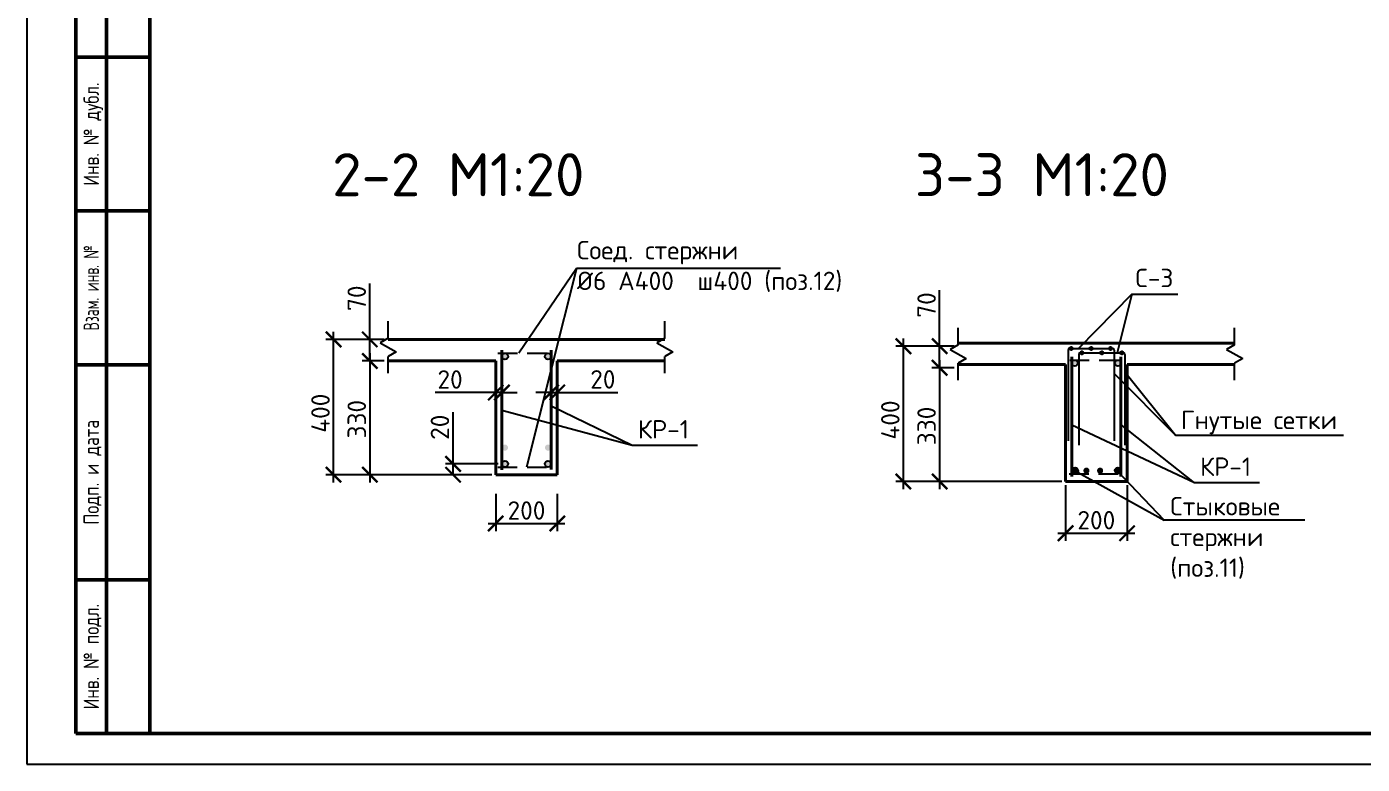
# Model space of a CAD drawing. Header units: millimetres. Extents: x -258556 to -95372, y 16759 to 83599.
# Drawn here: x -127994.2 to -127777, y 41411.4 to 41531.4 of the extents above; entities that cross this region are included whole.
import ezdxf
from ezdxf.enums import TextEntityAlignment as Align

# ---------------------------------------------------------------- set-up
doc = ezdxf.new("R2010")
doc.units = ezdxf.units.MM
doc.header["$LTSCALE"] = 0.5
doc.linetypes.add('DASHED2', pattern=[9.525, 6.35, -3.175])
for name, color, linetype, lineweight in [('0.25-STAMP', 10, 'Continuous', 25), ('0.25-TEXT', 10, 'Continuous', 25), ('0.3-STAMP', 7, 'Continuous', 30), ('Толстый', 7, 'Continuous', 40), ('ТОНКИЕе', 7, 'Continuous', 25)]:
    doc.layers.add(name, color=color, linetype=linetype, lineweight=lineweight)
for name, color, linetype in [('Пунктир', 7, 'DASHED2'), ('размеры', 7, 'Continuous'), ('текст', 7, 'Continuous'), ('тонкие', 7, 'Continuous'), ('Тонкий', 7, 'Continuous')]:
    doc.layers.add(name, color=color, linetype=linetype)
doc.styles.add('ГОСТ 2.304', font='cs_gost2304.shx')
doc.styles.add('Наклонный3.5', font='isocpeur.ttf', dxfattribs={"height": 3})
doc.dimstyles.new('СТРОИТЕЛЬНЫЙ', dxfattribs={"dimtxt": 3.5, "dimasz": 2.5, "dimexe": 1.25, "dimexo": 0.625, "dimtad": 1, "dimdec": 0, "dimlfac": 100, "dimdsep": 46, "dimtxsty": 'Наклонный3.5', "dimblk1": 'ARCHTICK', "dimblk2": 'ARCHTICK', "dimsah": 1, "dimcen": 0, "dimdle": 1.25, "dimadec": 0, "dimazin": 0, "dimtfac": 0.75, "dimtdec": 0, "dimtmove": 0, "dimatfit": 3, "dimldrblk": 'ARCHTICK', "dimfxl": 1, "dimtolj": 1, "dimtzin": 0, "dimarcsym": 0})

# ---------------------------------------------------------------- blocks, each defined once
blk = doc.blocks.new('_ArchTick')
at = {"color": 0, "linetype": 'ByBlock', "const_width": 0.15}
blk.add_lwpolyline([(-0.5, -0.5), (0.5, 0.5)], dxfattribs=at)
blk = doc.blocks.new('*D926')
at = {"layer": 'Defpoints', "color": 0, "transparency": 16777216}
for p in [(-127916.93, 41460.25), (-127924.88, 41458.5), (-127917.93, 41458.5)]:
    blk.add_point(p, dxfattribs=at)
at = {"layer": 'тонкие', "color": 0, "lineweight": -2, "transparency": 16777216}
for p, q in [((-127924.88, 41460.25), (-127924.88, 41468.65)), ((-127924.88, 41458.5), (-127924.88, 41461.5)), ((-127917.56, 41460.25), (-127926.13, 41460.25)), ((-127918.56, 41458.5), (-127926.13, 41458.5))]:
    blk.add_line(p, q, dxfattribs=at)
at = {"layer": 'тонкие', "color": 0, "lineweight": -2, "transparency": 16777216, "xscale": 2.5, "yscale": 2.5, "zscale": 2.5}
for p, rotation in [((-127924.88, 41460.25), 90), ((-127924.88, 41458.5), 270)]:
    blk.add_blockref('_ArchTick', p, dxfattribs=dict(at, rotation=rotation))
at = {"layer": 'тонкие', "color": 0, "transparency": 16777216, "insert": (-127927.01, 41466.22), "char_height": 3, "attachment_point": 5, "rotation": 90, "style": 'Наклонный3.5'}
blk.add_mtext('\\A1;20', dxfattribs=at)
blk = doc.blocks.new('*D927')
at = {"layer": 'Defpoints', "color": 0, "transparency": 16777216}
for p in [(-127908.93, 41471.88), (-127907.93, 41471.88), (-127907.93, 41471.88)]:
    blk.add_point(p, dxfattribs=at)
at = {"layer": 'тонкие', "color": 0, "lineweight": -2, "transparency": 16777216}
for p, q in [((-127908.93, 41472.51), (-127908.93, 41473.13)), ((-127907.93, 41472.51), (-127907.93, 41473.13)), ((-127908.93, 41471.88), (-127911.43, 41471.88)), ((-127908.93, 41471.88), (-127907.93, 41471.88)), ((-127907.93, 41471.88), (-127898.08, 41471.88))]:
    blk.add_line(p, q, dxfattribs=at)
at = {"layer": 'тонкие', "color": 0, "lineweight": -2, "transparency": 16777216, "xscale": 2.5, "yscale": 2.5, "zscale": 2.5}
blk.add_blockref('_ArchTick', (-127908.93, 41471.88), dxfattribs=at)
at = {"layer": 'тонкие', "color": 0, "lineweight": -2, "transparency": 16777216, "xscale": 2.5, "yscale": 2.5, "zscale": 2.5, "rotation": 180}
blk.add_blockref('_ArchTick', (-127907.93, 41471.88), dxfattribs=at)
at = {"layer": 'тонкие', "color": 0, "transparency": 16777216, "insert": (-127900.51, 41474.01), "char_height": 3, "attachment_point": 5, "style": 'Наклонный3.5'}
blk.add_mtext('\\A1;20', dxfattribs=at)
blk = doc.blocks.new('*D928')
at = {"layer": 'Defpoints', "color": 0, "transparency": 16777216}
for p in [(-127917.93, 41471.86), (-127917.93, 41471.86), (-127916.93, 41471.86)]:
    blk.add_point(p, dxfattribs=at)
at = {"layer": 'тонкие', "color": 0, "lineweight": -2, "transparency": 16777216}
for p, q in [((-127917.93, 41472.49), (-127917.93, 41473.11)), ((-127916.93, 41472.49), (-127916.93, 41473.11)), ((-127917.93, 41471.86), (-127927.78, 41471.86)), ((-127916.93, 41471.86), (-127917.93, 41471.86)), ((-127916.93, 41471.86), (-127914.43, 41471.86))]:
    blk.add_line(p, q, dxfattribs=at)
at = {"layer": 'тонкие', "color": 0, "lineweight": -2, "transparency": 16777216, "xscale": 2.5, "yscale": 2.5, "zscale": 2.5}
blk.add_blockref('_ArchTick', (-127917.93, 41471.86), dxfattribs=at)
at = {"layer": 'тонкие', "color": 0, "lineweight": -2, "transparency": 16777216, "xscale": 2.5, "yscale": 2.5, "zscale": 2.5, "rotation": 180}
blk.add_blockref('_ArchTick', (-127916.93, 41471.86), dxfattribs=at)
at = {"layer": 'тонкие', "color": 0, "transparency": 16777216, "insert": (-127925.36, 41473.99), "char_height": 3, "width": 5.7, "attachment_point": 5, "style": 'Наклонный3.5'}
blk.add_mtext('\\A1;20', dxfattribs=at)
blk = doc.blocks.new('*D929')
at = {"layer": 'Defpoints', "color": 0, "transparency": 16777216}
for p in [(-127935.43, 41480.5), (-127938.42, 41477), (-127935.43, 41477)]:
    blk.add_point(p, dxfattribs=at)
at = {"layer": 'тонкие', "color": 0, "lineweight": -2, "transparency": 16777216}
for p, q in [((-127938.42, 41480.5), (-127938.42, 41489.62)), ((-127938.42, 41477), (-127938.42, 41481.75)), ((-127936.06, 41480.5), (-127939.67, 41480.5)), ((-127936.06, 41477), (-127939.67, 41477))]:
    blk.add_line(p, q, dxfattribs=at)
at = {"layer": 'тонкие', "color": 0, "lineweight": -2, "transparency": 16777216, "xscale": 2.5, "yscale": 2.5, "zscale": 2.5}
for p, rotation in [((-127938.42, 41480.5), 90), ((-127938.42, 41477), 270)]:
    blk.add_blockref('_ArchTick', p, dxfattribs=dict(at, rotation=rotation))
at = {"layer": 'тонкие', "color": 0, "transparency": 16777216, "insert": (-127940.54, 41487.2), "char_height": 3, "attachment_point": 5, "rotation": 90, "style": 'Наклонный3.5'}
blk.add_mtext('\\A1;70', dxfattribs=at)
blk = doc.blocks.new('*D930')
at = {"layer": 'Defpoints', "color": 0, "transparency": 16777216}
for p in [(-127935.43, 41477), (-127938.42, 41458.5), (-127917.93, 41458.5)]:
    blk.add_point(p, dxfattribs=at)
at = {"layer": 'тонкие', "color": 0, "lineweight": -2, "transparency": 16777216}
for p, q in [((-127936.06, 41477), (-127939.67, 41477)), ((-127938.42, 41478.25), (-127938.42, 41457.25)), ((-127918.56, 41458.5), (-127939.67, 41458.5))]:
    blk.add_line(p, q, dxfattribs=at)
at = {"layer": 'тонкие', "color": 0, "lineweight": -2, "transparency": 16777216, "xscale": 2.5, "yscale": 2.5, "zscale": 2.5}
for p, rotation in [((-127938.42, 41477), 90), ((-127938.42, 41458.5), 270)]:
    blk.add_blockref('_ArchTick', p, dxfattribs=dict(at, rotation=rotation))
at = {"layer": 'тонкие', "color": 0, "transparency": 16777216, "insert": (-127940.54, 41467.53), "char_height": 3, "attachment_point": 5, "rotation": 90, "style": 'Наклонный3.5'}
blk.add_mtext('\\A1;330', dxfattribs=at)
blk = doc.blocks.new('*D931')
at = {"layer": 'Defpoints', "color": 0, "transparency": 16777216}
for p in [(-127944.32, 41480.5), (-127938.15, 41480.5), (-127917.93, 41458.5)]:
    blk.add_point(p, dxfattribs=at)
at = {"layer": 'тонкие', "color": 0, "lineweight": -2, "transparency": 16777216}
for p, q in [((-127944.32, 41457.25), (-127944.32, 41481.75)), ((-127938.78, 41480.5), (-127945.57, 41480.5)), ((-127918.56, 41458.5), (-127945.57, 41458.5))]:
    blk.add_line(p, q, dxfattribs=at)
at = {"layer": 'тонкие', "color": 0, "lineweight": -2, "transparency": 16777216, "xscale": 2.5, "yscale": 2.5, "zscale": 2.5}
for p, rotation in [((-127944.32, 41480.5), 90), ((-127944.32, 41458.5), 270)]:
    blk.add_blockref('_ArchTick', p, dxfattribs=dict(at, rotation=rotation))
at = {"layer": 'тонкие', "color": 0, "transparency": 16777216, "insert": (-127946.44, 41468.5), "char_height": 3, "attachment_point": 5, "rotation": 90, "style": 'Наклонный3.5'}
blk.add_mtext('\\A1;400', dxfattribs=at)
blk = doc.blocks.new('*D932')
at = {"layer": 'Defpoints', "color": 0, "transparency": 16777216}
for p in [(-127917.93, 41456), (-127907.93, 41456), (-127907.93, 41450.56)]:
    blk.add_point(p, dxfattribs=at)
at = {"layer": 'тонкие', "color": 0, "lineweight": -2, "transparency": 16777216}
for p, q in [((-127917.93, 41455.37), (-127917.93, 41449.31)), ((-127907.93, 41455.37), (-127907.93, 41449.31)), ((-127919.18, 41450.56), (-127906.68, 41450.56))]:
    blk.add_line(p, q, dxfattribs=at)
at = {"layer": 'тонкие', "color": 0, "lineweight": -2, "transparency": 16777216, "xscale": 2.5, "yscale": 2.5, "zscale": 2.5, "rotation": 180}
blk.add_blockref('_ArchTick', (-127917.93, 41450.56), dxfattribs=at)
at = {"layer": 'тонкие', "color": 0, "lineweight": -2, "transparency": 16777216, "xscale": 2.5, "yscale": 2.5, "zscale": 2.5}
blk.add_blockref('_ArchTick', (-127907.93, 41450.56), dxfattribs=at)
at = {"layer": 'тонкие', "color": 0, "transparency": 16777216, "insert": (-127912.93, 41452.68), "char_height": 3, "attachment_point": 5, "style": 'Наклонный3.5'}
blk.add_mtext('\\A1;200', dxfattribs=at)
blk = doc.blocks.new('*D936')
at = {"layer": 'Defpoints', "color": 0, "transparency": 16777216}
for p in [(-127842.74, 41479.4), (-127845.73, 41475.9), (-127842.74, 41475.9)]:
    blk.add_point(p, dxfattribs=at)
at = {"layer": 'тонкие', "color": 0, "lineweight": -2, "transparency": 16777216}
for p, q in [((-127845.73, 41479.4), (-127845.73, 41488.53)), ((-127843.37, 41479.4), (-127846.98, 41479.4)), ((-127845.73, 41475.9), (-127845.73, 41480.65)), ((-127843.37, 41475.9), (-127846.98, 41475.9))]:
    blk.add_line(p, q, dxfattribs=at)
at = {"layer": 'тонкие', "color": 0, "lineweight": -2, "transparency": 16777216, "xscale": 2.5, "yscale": 2.5, "zscale": 2.5}
for p, rotation in [((-127845.73, 41479.4), 90), ((-127845.73, 41475.9), 270)]:
    blk.add_blockref('_ArchTick', p, dxfattribs=dict(at, rotation=rotation))
at = {"layer": 'тонкие', "color": 0, "transparency": 16777216, "insert": (-127847.85, 41486.1), "char_height": 3, "attachment_point": 5, "rotation": 90, "style": 'Наклонный3.5'}
blk.add_mtext('\\A1;70', dxfattribs=at)
blk = doc.blocks.new('*D937')
at = {"layer": 'Defpoints', "color": 0, "transparency": 16777216}
for p in [(-127842.74, 41475.9), (-127845.73, 41457.4), (-127825.24, 41457.4)]:
    blk.add_point(p, dxfattribs=at)
at = {"layer": 'тонкие', "color": 0, "lineweight": -2, "transparency": 16777216}
for p, q in [((-127845.73, 41477.15), (-127845.73, 41456.15)), ((-127843.37, 41475.9), (-127846.98, 41475.9)), ((-127825.87, 41457.4), (-127846.98, 41457.4))]:
    blk.add_line(p, q, dxfattribs=at)
at = {"layer": 'тонкие', "color": 0, "lineweight": -2, "transparency": 16777216, "xscale": 2.5, "yscale": 2.5, "zscale": 2.5}
for p, rotation in [((-127845.73, 41475.9), 90), ((-127845.73, 41457.4), 270)]:
    blk.add_blockref('_ArchTick', p, dxfattribs=dict(at, rotation=rotation))
at = {"layer": 'тонкие', "color": 0, "transparency": 16777216, "insert": (-127847.85, 41466.43), "char_height": 3, "attachment_point": 5, "rotation": 90, "style": 'Наклонный3.5'}
blk.add_mtext('\\A1;330', dxfattribs=at)
blk = doc.blocks.new('*D938')
at = {"layer": 'Defpoints', "color": 0, "transparency": 16777216}
for p in [(-127851.62, 41479.4), (-127845.46, 41479.4), (-127825.24, 41457.4)]:
    blk.add_point(p, dxfattribs=at)
at = {"layer": 'тонкие', "color": 0, "lineweight": -2, "transparency": 16777216}
for p, q in [((-127846.08, 41479.4), (-127852.87, 41479.4)), ((-127851.62, 41456.15), (-127851.62, 41480.65)), ((-127825.87, 41457.4), (-127852.87, 41457.4))]:
    blk.add_line(p, q, dxfattribs=at)
at = {"layer": 'тонкие', "color": 0, "lineweight": -2, "transparency": 16777216, "xscale": 2.5, "yscale": 2.5, "zscale": 2.5}
for p, rotation in [((-127851.62, 41479.4), 90), ((-127851.62, 41457.4), 270)]:
    blk.add_blockref('_ArchTick', p, dxfattribs=dict(at, rotation=rotation))
at = {"layer": 'тонкие', "color": 0, "transparency": 16777216, "insert": (-127853.75, 41467.4), "char_height": 3, "attachment_point": 5, "rotation": 90, "style": 'Наклонный3.5'}
blk.add_mtext('\\A1;400', dxfattribs=at)
blk = doc.blocks.new('*D984')
at = {"layer": 'Defpoints', "color": 0, "transparency": 16777216}
for p in [(-127825.24, 41457.4), (-127815.24, 41457.4), (-127815.24, 41448.98)]:
    blk.add_point(p, dxfattribs=at)
at = {"layer": 'размеры', "color": 0, "lineweight": -2, "transparency": 16777216}
for p, q in [((-127825.24, 41456.78), (-127825.24, 41447.73)), ((-127815.24, 41456.78), (-127815.24, 41447.73)), ((-127826.49, 41448.98), (-127813.99, 41448.98))]:
    blk.add_line(p, q, dxfattribs=at)
at = {"layer": 'размеры', "color": 0, "lineweight": -2, "transparency": 16777216, "xscale": 2.5, "yscale": 2.5, "zscale": 2.5, "rotation": 180}
blk.add_blockref('_ArchTick', (-127825.24, 41448.98), dxfattribs=at)
at = {"layer": 'размеры', "color": 0, "lineweight": -2, "transparency": 16777216, "xscale": 2.5, "yscale": 2.5, "zscale": 2.5}
blk.add_blockref('_ArchTick', (-127815.24, 41448.98), dxfattribs=at)
at = {"layer": 'размеры', "color": 0, "transparency": 16777216, "insert": (-127820.24, 41451.1), "char_height": 3, "attachment_point": 5, "style": 'Наклонный3.5'}
blk.add_mtext('\\A1;200', dxfattribs=at)

msp = doc.modelspace()

# ---------------------------------------------------------------- hatches: boundary and pattern name
at = {"layer": 'тонкие'}
h = msp.add_hatch(color=7, dxfattribs=at)
h.dxf.hatch_style = 1
h.paths.add_polyline_path([(-127824.09697, 41479.02645, 1), (-127824.59697, 41479.02645, 1)])
h.paths.add_polyline_path([(-127822.36093, 41478.32803, 1), (-127822.86093, 41478.32803, 1)])
h.paths.add_polyline_path([(-127820.84697, 41479.02645, 1), (-127821.34697, 41479.02645)])
h.paths.add_polyline_path([(-127821.34697, 41479.02645, 1), (-127820.84697, 41479.02645)])
h.paths.add_polyline_path([(-127819.11093, 41478.32803, 1), (-127819.61093, 41478.32803)])
h.paths.add_polyline_path([(-127819.11093, 41478.32803), (-127819.61093, 41478.32803, 1)])
h.paths.add_polyline_path([(-127818.19821, 41479.02645, 1), (-127817.69821, 41479.02645, 1)])
h.paths.add_polyline_path([(-127815.86093, 41478.32803, 1), (-127816.36093, 41478.32803, 1)])
h = msp.add_hatch(color=7, dxfattribs=at)
h.dxf.hatch_style = 1
edge = h.paths.add_edge_path()
edge.add_arc((-127916.42692, 41477.7455), 0.5, 0, 360)
edge = h.paths.add_edge_path()
edge.add_arc((-127909.43273, 41477.7455), 0.5, 0, 360)
h = msp.add_hatch(color=7, dxfattribs=at)
h.dxf.hatch_style = 1
h.paths.add_polyline_path([(-127823.24097, 41476.65038, 1), (-127824.24097, 41476.65038, 1)])
h.paths.add_polyline_path([(-127817.24097, 41476.65038, 1), (-127816.24097, 41476.65038, 1)])
h = msp.add_hatch(color=7, dxfattribs=at)
h.dxf.hatch_style = 1
edge = h.paths.add_edge_path()
edge.add_arc((-127916.43273, 41462.90196), 0.5, 0, 360)
edge = h.paths.add_edge_path()
edge.add_arc((-127909.42947, 41462.90196), 0.5, 0, 360)
h = msp.add_hatch(color=7, dxfattribs=at)
h.dxf.hatch_style = 1
edge = h.paths.add_edge_path()
edge.add_arc((-127916.43273, 41460.2455), 0.5, 0, 360)
edge = h.paths.add_edge_path()
edge.add_arc((-127909.42947, 41460.2455), 0.5, 0, 360)
h = msp.add_hatch(color=7, dxfattribs=at)
h.dxf.hatch_style = 1
h.paths.add_polyline_path([(-127824.20596, 41459.15038, 1), (-127823.20596, 41459.15038, 1)])
h = msp.add_hatch(color=7, dxfattribs=at)
h.dxf.hatch_style = 1
h.paths.add_polyline_path([(-127821.35175, 41459.15739, 1), (-127822.35175, 41459.15739, 1)])
h = msp.add_hatch(color=7, dxfattribs=at)
h.dxf.hatch_style = 1
h.paths.add_polyline_path([(-127819.12699, 41459.15739, 1), (-127820.12699, 41459.15739, 1)])
h = msp.add_hatch(color=7, dxfattribs=at)
h.dxf.hatch_style = 1
h.paths.add_polyline_path([(-127816.24097, 41459.15739, 1), (-127817.24097, 41459.15739, 1)])

# ---------------------------------------------------------------- linework, layer by layer
at = {"layer": '0.25-STAMP', "color": 7}
msp.add_lwpolyline([(-127994.22469, 41411.39759), (-127153.22469, 41411.39759), (-127153.22469, 42005.39759), (-127994.22469, 42005.39759), (-127994.22469, 41411.39759)], dxfattribs=at)
at = {"layer": '0.3-STAMP', "color": 7, "lineweight": 50}
for p, q in [((-127986.22469, 41416.39759), (-127986.22469, 41561.39759)), ((-127981.22469, 41416.39759), (-127981.22469, 41561.39759)), ((-127974.22469, 41561.39759), (-127974.22469, 41416.39759)), ((-127974.22469, 41526.39759), (-127986.22469, 41526.39759)), ((-127974.22469, 41501.39759), (-127986.22469, 41501.39759)), ((-127974.22469, 41476.39759), (-127986.22469, 41476.39759)), ((-127974.22469, 41441.39759), (-127986.22469, 41441.39759)), ((-127974.22469, 41416.39759), (-127986.22469, 41416.39759))]:
    msp.add_line(p, q, dxfattribs=at)
msp.add_lwpolyline([(-127974.22469, 41416.39759), (-127158.22469, 41416.39759), (-127158.22469, 42000.39759), (-127974.22469, 42000.39759), (-127974.22469, 41416.39759)], dxfattribs=at)
at = {"layer": 'Пунктир', "color": 7}
for p, q in [((-127917.57925, 41478.2455), (-127908.25178, 41478.2455)), ((-127824.56321, 41477.15038), (-127815.90599, 41477.15038)), ((-127917.60956, 41459.7455), (-127908.29213, 41459.7455)), ((-127824.65664, 41458.65038), (-127815.6485, 41458.65038))]:
    msp.add_line(p, q, dxfattribs=at)
at = {"layer": 'текст', "color": 7}
msp.add_line((-127871.62772, 41492.04962), (-127904.78181, 41492.04962), dxfattribs=at)
at = {"layer": 'Толстый', "color": 7}
for p, q in [((-127890.43273, 41480.4955), (-127935.43273, 41480.4955)), ((-127916.93273, 41478.7455), (-127916.93273, 41459.31176)), ((-127908.93273, 41459.36534), (-127908.93273, 41478.7455)), ((-127797.74097, 41479.90038), (-127842.74097, 41479.90038)), ((-127917.93273, 41476.9955), (-127935.43273, 41476.9955)), ((-127917.93273, 41458.4955), (-127917.93273, 41476.9955)), ((-127907.93273, 41458.4955), (-127907.93273, 41476.9955)), ((-127907.93273, 41476.9955), (-127890.43273, 41476.9955)), ((-127824.24097, 41477.65038), (-127824.24097, 41458.21067)), ((-127816.24097, 41458.21067), (-127816.24097, 41477.65038)), ((-127825.24097, 41476.40038), (-127842.74097, 41476.40038)), ((-127825.24097, 41457.40038), (-127825.24097, 41476.40038)), ((-127815.24097, 41457.40038), (-127815.24097, 41476.40038)), ((-127815.24097, 41476.40038), (-127797.74097, 41476.40038)), ((-127917.93273, 41458.4955), (-127907.93273, 41458.4955)), ((-127825.24097, 41457.40038), (-127815.24097, 41457.40038))]:
    msp.add_line(p, q, dxfattribs=at)
at = {"layer": 'тонкие', "color": 7}
for p, q in [((-127904.78181, 41492.04962), (-127914.16671, 41478.2455)), ((-127814.46527, 41487.84039), (-127823.13125, 41479.02645)), ((-127814.46527, 41487.84039), (-127816.82507, 41478.32803)), ((-127814.46527, 41487.84039), (-127806.97327, 41487.84039)), ((-127935.43273, 41480.7254), (-127935.43273, 41483.4955)), ((-127890.43273, 41480.7254), (-127890.43273, 41483.4955)), ((-127842.74097, 41479.63029), (-127842.74097, 41482.40038)), ((-127797.74097, 41479.63029), (-127797.74097, 41482.40038)), ((-127935.43273, 41480.7254), (-127936.73277, 41479.97715)), ((-127936.73277, 41479.97715), (-127934.12278, 41478.49799)), ((-127890.43273, 41480.7254), (-127891.73277, 41479.97715)), ((-127891.73277, 41479.97715), (-127889.12278, 41478.49799)), ((-127842.74097, 41479.63029), (-127844.04102, 41478.88204)), ((-127844.04102, 41478.88204), (-127841.43102, 41477.40287)), ((-127824.84697, 41478.77645), (-127824.84697, 41464.02645)), ((-127824.59697, 41479.02645), (-127817.59697, 41479.02645)), ((-127817.34697, 41478.77645), (-127817.34697, 41464.02645)), ((-127797.74097, 41479.63029), (-127799.04102, 41478.88204)), ((-127799.04102, 41478.88204), (-127796.43102, 41477.40287)), ((-127934.12278, 41478.49799), (-127935.43273, 41477.72988)), ((-127935.43273, 41474.9955), (-127935.43273, 41477.72988)), ((-127889.12278, 41478.49799), (-127890.43273, 41477.72988)), ((-127890.43273, 41474.9955), (-127890.43273, 41477.72988)), ((-127841.43102, 41477.40287), (-127842.74097, 41476.63477)), ((-127842.74097, 41473.90038), (-127842.74097, 41476.63477)), ((-127823.11093, 41478.07803), (-127823.11093, 41463.32803)), ((-127822.86093, 41478.32803), (-127815.86093, 41478.32803)), ((-127815.61093, 41478.07803), (-127815.61093, 41463.32803)), ((-127796.43102, 41477.40287), (-127797.74097, 41476.63477)), ((-127797.74097, 41473.90038), (-127797.74097, 41476.63477)), ((-127807.33511, 41464.87679), (-127817.34697, 41474.94176)), ((-127815.61093, 41475.25343), (-127807.33511, 41464.87679)), ((-127895.72059, 41463.2495), (-127916.93273, 41468.94557)), ((-127895.72059, 41463.2495), (-127908.93273, 41469.64906)), ((-127804.27883, 41457.17282), (-127824.24097, 41466.55921)), ((-127804.27883, 41457.17282), (-127816.24097, 41466.65038)), ((-127780.05128, 41464.87679), (-127807.33511, 41464.87679)), ((-127885.13075, 41463.2495), (-127895.72059, 41463.2495)), ((-127823.66371, 41459.15038), (-127809.19798, 41451.08047)), ((-127809.19798, 41451.08047), (-127816.84861, 41459.15038)), ((-127793.68899, 41457.17282), (-127804.27883, 41457.17282)), ((-127786.34893, 41451.08047), (-127809.18229, 41451.08047))]:
    msp.add_line(p, q, dxfattribs=at)
for centre, radius in [((-127824.34697, 41479.02645), 0.25), ((-127821.09697, 41479.02645), 0.25), ((-127817.94821, 41479.02645), 0.25), ((-127916.43273, 41477.7455), 0.5), ((-127909.43273, 41477.7455), 0.5), ((-127823.74097, 41476.65038), 0.5), ((-127822.61093, 41478.32803), 0.25), ((-127819.36093, 41478.32803), 0.25), ((-127816.74097, 41476.65038), 0.5), ((-127816.11093, 41478.32803), 0.25), ((-127916.43273, 41460.2455), 0.5), ((-127909.43273, 41460.24649), 0.5), ((-127823.70596, 41459.15038), 0.5), ((-127816.74097, 41459.15739), 0.5)]:
    msp.add_circle(centre, radius, dxfattribs=at)
for centre, start, end in [((-127824.59697, 41478.77645), 90, 180), ((-127817.59697, 41478.77645), 0, 90), ((-127822.86093, 41478.07803), 90, 180), ((-127815.86093, 41478.07803), 0, 90)]:
    msp.add_arc(centre, 0.25, start, end, dxfattribs=at)
at = {"layer": 'ТОНКИЕе', "color": 7}
msp.add_lwpolyline([(-127904.78181, 41492.04962), (-127912.95085, 41459.7455)], dxfattribs=at)

# ---------------------------------------------------------------- texts
at = {"layer": '0.25-TEXT', "color": 7, "style": 'ГОСТ 2.304'}
for s, p in [('Инв. № дубл.', (-127983.72469, 41513.89759)), ('Подп. и дата', (-127983.72469, 41458.89759)), ('Инв. № подл.', (-127983.72469, 41428.89759))]:
    msp.add_text(s, height=2.5, rotation=90, dxfattribs=at).set_placement(p, align=Align.MIDDLE_CENTER)
at = {"layer": '0.25-TEXT', "color": 7, "style": 'ГОСТ 2.304', "width": 0.8}
msp.add_text('Взам. инв. №', height=2.5, rotation=90, dxfattribs=at).set_placement((-127983.72469, 41488.89759), align=Align.MIDDLE_CENTER)
at = {"layer": 'текст', "color": 7, "char_height": 3, "attachment_point": 1, "style": 'Наклонный3.5'}
for s, width, insert in [(' Соед. стержни \\P %%C6 А400  ш400 (поз.12)', 48.3720784, (-127906.61331, 41496.52883)), ('Стыковые стержни (поз.11)', 19.3568667, (-127808.21978, 41454.8781))]:
    msp.add_mtext_dynamic_manual_height_columns(s, width=width, gutter_width=17.5, heights=[0], dxfattribs=dict(at, insert=insert))
at = {"layer": 'тонкие', "color": 7, "char_height": 3, "attachment_point": 1, "style": 'Наклонный3.5'}
for s, width, gutter_width, insert in [('С-3', 23.5255806, 25, (-127813.87633, 41491.99996)), ('Гнутые сетки', 30.8521885, 17.5, (-127806.48361, 41468.91009)), ('КР-1', 10.7811866, 17.5, (-127894.81655, 41467.38129)), ('КР-1', 10.7811866, 17.5, (-127803.3748, 41461.3046))]:
    msp.add_mtext_dynamic_manual_height_columns(s, width=width, gutter_width=gutter_width, heights=[0], dxfattribs=dict(at, insert=insert))
at = {"layer": 'Тонкий', "color": 7, "char_height": 7, "attachment_point": 1, "style": 'Наклонный3.5'}
for s, insert in [(' 2-2 М1:20', (-127948.99406, 41510.79996)), (' 3-3 М1:20', (-127854.20302, 41510.79996))]:
    msp.add_mtext_dynamic_manual_height_columns(s, width=183.1315124, gutter_width=50, heights=[0], dxfattribs=dict(at, insert=insert))

# ---------------------------------------------------------------- dimensions: what is measured, and where the dimension line sits
at = {"layer": 'размеры', "color": 7}
dim = msp.add_linear_dim(base=(-127815.24097, 41448.97858), p1=(-127825.24097, 41457.40038), p2=(-127815.24097, 41457.40038), text='200', dimstyle='СТРОИТЕЛЬНЫЙ', dxfattribs=at)
dim.commit()
dim.dimension.update_dxf_attribs({"geometry": '*D984', "text_midpoint": (-127820.24097, 41451.10358)})
at = {"layer": 'тонкие', "color": 7}
for base, p1, p2, text, picture, middle in [((-127938.41967, 41476.9955), (-127935.43273, 41480.4955), (-127935.43273, 41476.9955), '70', '*D929', (-127938.41967, 41487.19655)), ((-127845.72792, 41475.90038), (-127842.74097, 41479.40038), (-127842.74097, 41475.90038), '70', '*D936', (-127845.72792, 41486.10144)), ((-127944.31629, 41480.4955), (-127917.93273, 41458.4955), (-127938.1512, 41480.4955), '400', '*D931', (-127944.31629, 41468.4955)), ((-127851.62454, 41479.40038), (-127825.24097, 41457.40038), (-127845.45945, 41479.40038), '400', '*D938', (-127851.62454, 41467.40038)), ((-127938.41967, 41458.4955), (-127935.43273, 41476.9955), (-127917.93273, 41458.4955), '330', '*D930', (-127938.41967, 41467.52526)), ((-127845.72792, 41457.40038), (-127842.74097, 41475.90038), (-127825.24097, 41457.40038), '330', '*D937', (-127845.72792, 41466.43014)), ((-127924.88288, 41458.4955), (-127916.93273, 41460.2455), (-127917.93273, 41458.4955), '20', '*D926', (-127924.88288, 41466.2205))]:
    dim = msp.add_linear_dim(base=base, p1=p1, p2=p2, angle=90, text=text, dimstyle='СТРОИТЕЛЬНЫЙ', dxfattribs=at)
    dim.commit()
    dim.dimension.update_dxf_attribs({"geometry": picture, "text_midpoint": middle, "dimtype": 160})
for base, p1, p2, picture, middle in [((-127917.93273, 41471.86171), (-127916.93273, 41471.86171), (-127917.93273, 41471.86171), '*D928', (-127925.35773, 41473.98671)), ((-127907.93273, 41471.88069), (-127908.93273, 41471.88069), (-127907.93273, 41471.88069), '*D927', (-127900.50773, 41474.00569))]:
    dim = msp.add_linear_dim(base=base, p1=p1, p2=p2, text='20', dimstyle='СТРОИТЕЛЬНЫЙ', dxfattribs=at)
    dim.commit()
    dim.dimension.update_dxf_attribs({"geometry": picture, "text_midpoint": middle})
dim = msp.add_linear_dim(base=(-127907.93273, 41450.5598), p1=(-127917.93273, 41455.9955), p2=(-127907.93273, 41455.9955), text='200', dimstyle='СТРОИТЕЛЬНЫЙ', dxfattribs=at)
dim.commit()
dim.dimension.update_dxf_attribs({"geometry": '*D932', "text_midpoint": (-127912.93273, 41450.5598), "dimtype": 160})

doc.saveas('drawing.dxf')
